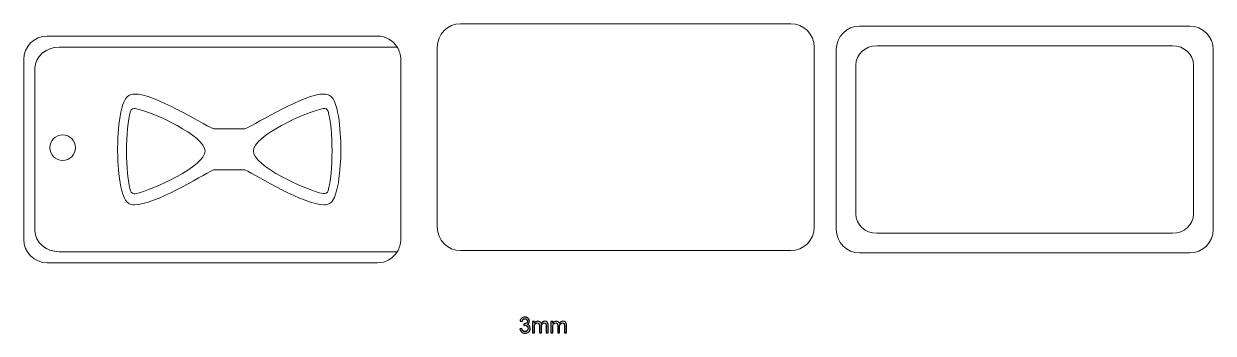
# Model space of a CAD drawing. Header units: centimetres. Extents: x -14.4 to 71.1, y -17.9 to 36.
# Drawn here: x 25.26 to 71.06, y -17.91 to -5.99 of the extents above; entities that cross this region are included whole.
import ezdxf

# ---------------------------------------------------------------- set-up
doc = ezdxf.new("R2010")
doc.units = ezdxf.units.CM
doc.header["$MEASUREMENT"] = 0
doc.layers.add('Layer 1', color=7, linetype='Continuous')

msp = doc.modelspace()

# ---------------------------------------------------------------- linework, layer by layer
at = {"layer": 'Layer 1', "color": 242, "lineweight": 9}
for points, knots in [([(42.0803, -5.99226), (42.0803, -5.99226), (54.79437, -5.99226), (54.79437, -5.99226), (54.79437, -5.99226), (55.29003, -5.99226), (55.69556, -6.39779), (55.69556, -6.89345), (55.69556, -6.89345), (55.69556, -6.89345), (55.69556, -13.82721), (55.69556, -13.82721), (55.69556, -13.82721), (55.69556, -14.32287), (55.29003, -14.7284), (54.79437, -14.7284), (54.79437, -14.7284), (54.79437, -14.7284), (42.0803, -14.7284), (42.0803, -14.7284), (42.0803, -14.7284), (41.58464, -14.7284), (41.17911, -14.32287), (41.17911, -13.82721), (41.17911, -13.82721), (41.17911, -13.82721), (41.17911, -6.89345), (41.17911, -6.89345), (41.17911, -6.89345), (41.17911, -6.39779), (41.58464, -5.99226), (42.0803, -5.99226)], [0, 0, 0, 0, 0.11111111, 0.11111111, 0.11111111, 0.11111111, 0.22222222, 0.22222222, 0.22222222, 0.22222222, 0.33333333, 0.33333333, 0.33333333, 0.33333333, 0.44444444, 0.44444444, 0.44444444, 0.44444444, 0.55555556, 0.55555556, 0.55555556, 0.55555556, 0.66666667, 0.66666667, 0.66666667, 0.66666667, 0.77777778, 0.77777778, 0.77777778, 0.77777778, 1, 1, 1, 1]), ([(57.44173, -6.08366), (57.44173, -6.08366), (70.1558, -6.08366), (70.1558, -6.08366), (70.1558, -6.08366), (70.65146, -6.08366), (71.05699, -6.4892), (71.05699, -6.98485), (71.05699, -6.98485), (71.05699, -6.98485), (71.05699, -13.91862), (71.05699, -13.91862), (71.05699, -13.91862), (71.05699, -14.41427), (70.65146, -14.81981), (70.1558, -14.81981), (70.1558, -14.81981), (70.1558, -14.81981), (57.44173, -14.81981), (57.44173, -14.81981), (57.44173, -14.81981), (56.94607, -14.81981), (56.54054, -14.41427), (56.54054, -13.91862), (56.54054, -13.91862), (56.54054, -13.91862), (56.54054, -6.98485), (56.54054, -6.98485), (56.54054, -6.98485), (56.54054, -6.4892), (56.94607, -6.08366), (57.44173, -6.08366)], [0, 0, 0, 0, 0.11111111, 0.11111111, 0.11111111, 0.11111111, 0.22222222, 0.22222222, 0.22222222, 0.22222222, 0.33333333, 0.33333333, 0.33333333, 0.33333333, 0.44444444, 0.44444444, 0.44444444, 0.44444444, 0.55555556, 0.55555556, 0.55555556, 0.55555556, 0.66666667, 0.66666667, 0.66666667, 0.66666667, 0.77777778, 0.77777778, 0.77777778, 0.77777778, 1, 1, 1, 1]), ([(26.161, -6.46409), (26.161, -6.46409), (38.87506, -6.46409), (38.87506, -6.46409), (38.87506, -6.46409), (39.19704, -6.46409), (39.48093, -6.63524), (39.64039, -6.89104), (39.64039, -6.89104), (39.64039, -6.89104), (26.62592, -6.89104), (26.62592, -6.89104), (26.62592, -6.89104), (26.11008, -6.89104), (25.68803, -7.25693), (25.68803, -7.70415), (25.68803, -7.70415), (25.68803, -7.70415), (25.68803, -13.96017), (25.68803, -13.96017), (25.68803, -13.96017), (25.68803, -14.40738), (26.11008, -14.77328), (26.62592, -14.77328), (26.62592, -14.77328), (26.62592, -14.77328), (39.64039, -14.77328), (39.64039, -14.77328), (39.64039, -14.77328), (39.48093, -15.02907), (39.19704, -15.20023), (38.87506, -15.20023), (38.87506, -15.20023), (38.87506, -15.20023), (26.161, -15.20023), (26.161, -15.20023), (26.161, -15.20023), (25.66533, -15.20023), (25.2598, -14.7947), (25.2598, -14.29904), (25.2598, -14.29904), (25.2598, -14.29904), (25.2598, -7.36528), (25.2598, -7.36528), (25.2598, -7.36528), (25.2598, -6.86962), (25.66533, -6.46409), (26.161, -6.46409)], [0, 0, 0, 0, 0.07692308, 0.07692308, 0.07692308, 0.07692308, 0.15384615, 0.15384615, 0.15384615, 0.15384615, 0.23076923, 0.23076923, 0.23076923, 0.23076923, 0.30769231, 0.30769231, 0.30769231, 0.30769231, 0.38461538, 0.38461538, 0.38461538, 0.38461538, 0.46153846, 0.46153846, 0.46153846, 0.46153846, 0.53846154, 0.53846154, 0.53846154, 0.53846154, 0.61538462, 0.61538462, 0.61538462, 0.61538462, 0.69230769, 0.69230769, 0.69230769, 0.69230769, 0.76923077, 0.76923077, 0.76923077, 0.76923077, 0.84615385, 0.84615385, 0.84615385, 0.84615385, 1, 1, 1, 1]), ([(58.10333, -6.83904), (58.10333, -6.83904), (69.4942, -6.83904), (69.4942, -6.83904), (69.4942, -6.83904), (69.93828, -6.83904), (70.3016, -7.17445), (70.3016, -7.58439), (70.3016, -7.58439), (70.3016, -7.58439), (70.3016, -13.31908), (70.3016, -13.31908), (70.3016, -13.31908), (70.3016, -13.72902), (69.93828, -14.06443), (69.4942, -14.06443), (69.4942, -14.06443), (69.4942, -14.06443), (58.10333, -14.06443), (58.10333, -14.06443), (58.10333, -14.06443), (57.65925, -14.06443), (57.29592, -13.72902), (57.29592, -13.31908), (57.29592, -13.31908), (57.29592, -13.31908), (57.29592, -7.58439), (57.29592, -7.58439), (57.29592, -7.58439), (57.29592, -7.17445), (57.65925, -6.83904), (58.10333, -6.83904)], [0, 0, 0, 0, 0.11111111, 0.11111111, 0.11111111, 0.11111111, 0.22222222, 0.22222222, 0.22222222, 0.22222222, 0.33333333, 0.33333333, 0.33333333, 0.33333333, 0.44444444, 0.44444444, 0.44444444, 0.44444444, 0.55555556, 0.55555556, 0.55555556, 0.55555556, 0.66666667, 0.66666667, 0.66666667, 0.66666667, 0.77777778, 0.77777778, 0.77777778, 0.77777778, 1, 1, 1, 1]), ([(39.63818, -6.89103), (39.72419, -7.02901), (39.77398, -7.19162), (39.77398, -7.36529), (39.77398, -7.36529), (39.77398, -7.36529), (39.77398, -14.29906), (39.77398, -14.29906), (39.77398, -14.29906), (39.77398, -14.47274), (39.72419, -14.63535), (39.63812, -14.7733), (39.63812, -14.7733), (39.63812, -14.7733), (26.62365, -14.7733), (26.62365, -14.7733), (26.62365, -14.7733), (26.1078, -14.7733), (25.68576, -14.4074), (25.68576, -13.96019), (25.68576, -13.96019), (25.68576, -13.96019), (25.68576, -7.70417), (25.68576, -7.70417), (25.68576, -7.70417), (25.68576, -7.25695), (26.1078, -6.89106), (26.62365, -6.89106), (26.62365, -6.89106), (26.62365, -6.89106), (39.63818, -6.89103), (39.63818, -6.89103)], [0, 0, 0, 0, 0.11111111, 0.11111111, 0.11111111, 0.11111111, 0.22222222, 0.22222222, 0.22222222, 0.22222222, 0.33333333, 0.33333333, 0.33333333, 0.33333333, 0.44444444, 0.44444444, 0.44444444, 0.44444444, 0.55555556, 0.55555556, 0.55555556, 0.55555556, 0.66666667, 0.66666667, 0.66666667, 0.66666667, 0.77777778, 0.77777778, 0.77777778, 0.77777778, 1, 1, 1, 1]), ([(26.26589, -10.76536), (26.26589, -11.03744), (26.48645, -11.258), (26.75852, -11.258), (26.75852, -11.258), (27.0306, -11.258), (27.25116, -11.03744), (27.25116, -10.76536), (27.25116, -10.76536), (27.25116, -10.49329), (27.0306, -10.27272), (26.75852, -10.27272), (26.75852, -10.27272), (26.48645, -10.27272), (26.26589, -10.49329), (26.26589, -10.76536)], [0, 0, 0, 0, 0.2, 0.2, 0.2, 0.2, 0.4, 0.4, 0.4, 0.4, 0.6, 0.6, 0.6, 0.6, 1, 1, 1, 1])]:
    msp.add_open_spline(points, degree=3, knots=knots, dxfattribs=at)
at = {"layer": 'Layer 1', "color": 142, "lineweight": 9}
for points, knots in [([(33.77406, -10.04443), (34.27596, -9.80825), (36.05684, -8.68898), (36.81369, -8.69849), (36.81369, -8.69849), (36.90407, -8.69909), (36.9647, -8.71276), (37.03672, -8.7531), (37.03672, -8.7531), (37.4224, -8.95477), (37.46833, -10.44087), (37.46833, -10.83558), (37.46833, -10.83558), (37.46833, -11.21923), (37.41908, -12.72509), (37.03672, -12.91123), (37.03672, -12.91123), (36.96474, -12.95156), (36.90408, -12.96524), (36.81369, -12.96584), (36.81369, -12.96584), (36.05681, -12.97534), (34.27596, -11.85608), (33.77406, -11.6199), (33.77406, -11.6199), (33.77406, -11.6199), (32.56771, -11.6199), (32.56771, -11.6199), (32.56771, -11.6199), (32.06581, -11.85608), (30.28495, -12.97534), (29.52808, -12.96584), (29.52808, -12.96584), (29.43768, -12.96524), (29.37703, -12.95156), (29.30504, -12.91123), (29.30504, -12.91123), (28.92269, -12.72509), (28.87344, -11.21923), (28.87344, -10.83558), (28.87344, -10.83558), (28.87344, -10.44087), (28.91937, -8.95477), (29.30504, -8.7531), (29.30504, -8.7531), (29.37707, -8.71276), (29.4377, -8.69909), (29.52808, -8.69849), (29.52808, -8.69849), (30.28493, -8.68898), (32.06581, -9.80825), (32.56771, -10.04443), (32.56771, -10.04443), (32.56771, -10.04443), (33.77406, -10.04443), (33.77406, -10.04443)], [0, 0, 0, 0, 0.06666667, 0.06666667, 0.06666667, 0.06666667, 0.13333333, 0.13333333, 0.13333333, 0.13333333, 0.2, 0.2, 0.2, 0.2, 0.26666667, 0.26666667, 0.26666667, 0.26666667, 0.33333333, 0.33333333, 0.33333333, 0.33333333, 0.4, 0.4, 0.4, 0.4, 0.46666667, 0.46666667, 0.46666667, 0.46666667, 0.53333333, 0.53333333, 0.53333333, 0.53333333, 0.6, 0.6, 0.6, 0.6, 0.66666667, 0.66666667, 0.66666667, 0.66666667, 0.73333333, 0.73333333, 0.73333333, 0.73333333, 0.8, 0.8, 0.8, 0.8, 0.86666667, 0.86666667, 0.86666667, 0.86666667, 1, 1, 1, 1]), ([(29.36934, -12.4285), (29.16516, -11.76755), (29.16306, -10.02009), (29.3699, -9.36199), (29.3699, -9.36199), (29.39429, -9.28445), (29.47251, -9.23834), (29.55217, -9.25453), (29.55217, -9.25453), (30.24771, -9.39595), (32.24512, -10.31856), (32.24512, -10.89561), (32.24512, -10.89561), (32.24512, -11.47128), (30.24716, -12.39508), (29.55189, -12.53668), (29.55189, -12.53668), (29.47197, -12.55294), (29.39344, -12.50643), (29.36934, -12.4285)], [0, 0, 0, 0, 0.16666667, 0.16666667, 0.16666667, 0.16666667, 0.33333333, 0.33333333, 0.33333333, 0.33333333, 0.5, 0.5, 0.5, 0.5, 0.66666667, 0.66666667, 0.66666667, 0.66666667, 1, 1, 1, 1]), ([(36.79301, -12.53484), (36.09683, -12.39361), (34.09969, -11.47034), (34.09969, -10.89369), (34.09969, -10.89369), (34.09969, -10.31763), (36.09789, -9.3945), (36.79253, -9.2527), (36.79253, -9.2527), (36.87221, -9.23644), (36.95054, -9.28256), (36.97493, -9.36014), (36.97493, -9.36014), (37.18176, -10.01832), (37.17964, -11.7658), (36.97544, -12.42666), (36.97544, -12.42666), (36.95134, -12.50454), (36.87291, -12.55104), (36.79301, -12.53484)], [0, 0, 0, 0, 0.16666667, 0.16666667, 0.16666667, 0.16666667, 0.33333333, 0.33333333, 0.33333333, 0.33333333, 0.5, 0.5, 0.5, 0.5, 0.66666667, 0.66666667, 0.66666667, 0.66666667, 1, 1, 1, 1])]:
    msp.add_open_spline(points, degree=3, knots=knots, dxfattribs=at)
at = {"layer": 'Layer 1', "color": 250}
for points, knots in [([(44.36099, -17.74154), (44.36099, -17.74154), (44.4355, -17.73138), (44.4355, -17.73138), (44.4355, -17.73138), (44.4441, -17.77372), (44.4585, -17.8042), (44.47896, -17.82282), (44.47896, -17.82282), (44.49942, -17.84145), (44.52454, -17.85076), (44.55431, -17.85076), (44.55431, -17.85076), (44.58959, -17.85076), (44.61937, -17.83863), (44.64335, -17.81436), (44.64335, -17.81436), (44.66734, -17.79009), (44.67934, -17.76003), (44.67934, -17.72419), (44.67934, -17.72419), (44.67934, -17.69004), (44.66819, -17.66181), (44.64575, -17.63952), (44.64575, -17.63952), (44.62346, -17.61736), (44.59509, -17.60622), (44.56052, -17.60622), (44.56052, -17.60622), (44.54641, -17.60622), (44.52891, -17.60904), (44.50789, -17.61454), (44.50789, -17.61454), (44.50789, -17.61454), (44.51621, -17.54935), (44.51621, -17.54935), (44.51621, -17.54935), (44.52115, -17.54991), (44.52524, -17.5502), (44.52821, -17.5502), (44.52821, -17.5502), (44.5601, -17.5502), (44.5886, -17.54187), (44.61414, -17.52536), (44.61414, -17.52536), (44.63954, -17.50885), (44.65224, -17.48345), (44.65224, -17.44916), (44.65224, -17.44916), (44.65224, -17.42192), (44.64293, -17.39935), (44.62445, -17.38143), (44.62445, -17.38143), (44.60596, -17.3635), (44.58211, -17.35461), (44.5529, -17.35461), (44.5529, -17.35461), (44.52383, -17.35461), (44.4997, -17.36379), (44.48037, -17.38213), (44.48037, -17.38213), (44.46104, -17.40048), (44.44862, -17.42799), (44.44312, -17.46468), (44.44312, -17.46468), (44.44312, -17.46468), (44.36861, -17.45113), (44.36861, -17.45113), (44.36861, -17.45113), (44.37778, -17.40118), (44.39838, -17.36238), (44.4307, -17.33486), (44.4307, -17.33486), (44.46287, -17.30734), (44.50309, -17.29365), (44.55107, -17.29365), (44.55107, -17.29365), (44.58409, -17.29365), (44.61457, -17.30071), (44.64237, -17.31496), (44.64237, -17.31496), (44.67031, -17.32907), (44.69161, -17.34841), (44.70629, -17.37282), (44.70629, -17.37282), (44.72111, -17.39737), (44.72844, -17.42334), (44.72844, -17.45085), (44.72844, -17.45085), (44.72844, -17.47696), (44.72139, -17.50067), (44.70742, -17.52211), (44.70742, -17.52211), (44.69331, -17.54356), (44.67242, -17.56064), (44.64491, -17.57334), (44.64491, -17.57334), (44.68075, -17.58152), (44.70855, -17.59874), (44.72844, -17.62484), (44.72844, -17.62484), (44.7482, -17.65081), (44.75808, -17.68355), (44.75808, -17.72263), (44.75808, -17.72263), (44.75808, -17.77555), (44.73875, -17.82057), (44.70022, -17.8574), (44.70022, -17.8574), (44.66156, -17.89423), (44.61273, -17.91257), (44.55375, -17.91257), (44.55375, -17.91257), (44.50055, -17.91257), (44.45638, -17.89662), (44.42124, -17.86487), (44.42124, -17.86487), (44.38597, -17.83312), (44.36593, -17.79206), (44.36099, -17.74154)], [0, 0, 0, 0, 0.03225806, 0.03225806, 0.03225806, 0.03225806, 0.06451613, 0.06451613, 0.06451613, 0.06451613, 0.09677419, 0.09677419, 0.09677419, 0.09677419, 0.12903226, 0.12903226, 0.12903226, 0.12903226, 0.16129032, 0.16129032, 0.16129032, 0.16129032, 0.19354839, 0.19354839, 0.19354839, 0.19354839, 0.22580645, 0.22580645, 0.22580645, 0.22580645, 0.25806452, 0.25806452, 0.25806452, 0.25806452, 0.29032258, 0.29032258, 0.29032258, 0.29032258, 0.32258065, 0.32258065, 0.32258065, 0.32258065, 0.35483871, 0.35483871, 0.35483871, 0.35483871, 0.38709677, 0.38709677, 0.38709677, 0.38709677, 0.41935484, 0.41935484, 0.41935484, 0.41935484, 0.4516129, 0.4516129, 0.4516129, 0.4516129, 0.48387097, 0.48387097, 0.48387097, 0.48387097, 0.51612903, 0.51612903, 0.51612903, 0.51612903, 0.5483871, 0.5483871, 0.5483871, 0.5483871, 0.58064516, 0.58064516, 0.58064516, 0.58064516, 0.61290323, 0.61290323, 0.61290323, 0.61290323, 0.64516129, 0.64516129, 0.64516129, 0.64516129, 0.67741935, 0.67741935, 0.67741935, 0.67741935, 0.70967742, 0.70967742, 0.70967742, 0.70967742, 0.74193548, 0.74193548, 0.74193548, 0.74193548, 0.77419355, 0.77419355, 0.77419355, 0.77419355, 0.80645161, 0.80645161, 0.80645161, 0.80645161, 0.83870968, 0.83870968, 0.83870968, 0.83870968, 0.87096774, 0.87096774, 0.87096774, 0.87096774, 0.90322581, 0.90322581, 0.90322581, 0.90322581, 0.93548387, 0.93548387, 0.93548387, 0.93548387, 1, 1, 1, 1]), ([(44.8522, -17.90241), (44.8522, -17.90241), (44.8522, -17.46299), (44.8522, -17.46299), (44.8522, -17.46299), (44.8522, -17.46299), (44.91909, -17.46299), (44.91909, -17.46299), (44.91909, -17.46299), (44.91909, -17.46299), (44.91909, -17.52508), (44.91909, -17.52508), (44.91909, -17.52508), (44.93277, -17.50363), (44.95112, -17.48627), (44.97398, -17.47329), (44.97398, -17.47329), (44.99684, -17.46017), (45.0228, -17.45367), (45.05201, -17.45367), (45.05201, -17.45367), (45.08447, -17.45367), (45.11114, -17.46045), (45.13188, -17.47385), (45.13188, -17.47385), (45.15263, -17.4874), (45.1673, -17.50617), (45.17577, -17.53044), (45.17577, -17.53044), (45.21076, -17.47922), (45.25606, -17.45367), (45.31194, -17.45367), (45.31194, -17.45367), (45.35569, -17.45367), (45.38941, -17.46567), (45.41284, -17.4898), (45.41284, -17.4898), (45.4364, -17.51393), (45.44826, -17.55104), (45.44826, -17.60114), (45.44826, -17.60114), (45.44826, -17.60114), (45.44826, -17.90241), (45.44826, -17.90241), (45.44826, -17.90241), (45.44826, -17.90241), (45.37375, -17.90241), (45.37375, -17.90241), (45.37375, -17.90241), (45.37375, -17.90241), (45.37375, -17.62583), (45.37375, -17.62583), (45.37375, -17.62583), (45.37375, -17.5962), (45.37121, -17.57475), (45.36641, -17.56163), (45.36641, -17.56163), (45.36161, -17.5485), (45.35286, -17.53806), (45.34002, -17.53002), (45.34002, -17.53002), (45.32732, -17.52197), (45.31237, -17.51802), (45.29529, -17.51802), (45.29529, -17.51802), (45.26425, -17.51802), (45.23856, -17.52832), (45.2181, -17.54878), (45.2181, -17.54878), (45.19764, -17.56939), (45.18748, -17.60227), (45.18748, -17.64742), (45.18748, -17.64742), (45.18748, -17.64742), (45.18748, -17.90241), (45.18748, -17.90241), (45.18748, -17.90241), (45.18748, -17.90241), (45.11297, -17.90241), (45.11297, -17.90241), (45.11297, -17.90241), (45.11297, -17.90241), (45.11297, -17.61722), (45.11297, -17.61722), (45.11297, -17.61722), (45.11297, -17.5842), (45.10691, -17.55937), (45.09477, -17.54286), (45.09477, -17.54286), (45.08264, -17.52635), (45.06274, -17.51802), (45.03522, -17.51802), (45.03522, -17.51802), (45.01434, -17.51802), (44.99501, -17.52353), (44.97723, -17.53453), (44.97723, -17.53453), (44.95945, -17.54554), (44.9466, -17.56163), (44.93856, -17.58293), (44.93856, -17.58293), (44.93066, -17.6041), (44.92671, -17.63472), (44.92671, -17.67466), (44.92671, -17.67466), (44.92671, -17.67466), (44.92671, -17.90241), (44.92671, -17.90241), (44.92671, -17.90241), (44.92671, -17.90241), (44.8522, -17.90241), (44.8522, -17.90241)], [0, 0, 0, 0, 0.03448276, 0.03448276, 0.03448276, 0.03448276, 0.06896552, 0.06896552, 0.06896552, 0.06896552, 0.10344828, 0.10344828, 0.10344828, 0.10344828, 0.13793103, 0.13793103, 0.13793103, 0.13793103, 0.17241379, 0.17241379, 0.17241379, 0.17241379, 0.20689655, 0.20689655, 0.20689655, 0.20689655, 0.24137931, 0.24137931, 0.24137931, 0.24137931, 0.27586207, 0.27586207, 0.27586207, 0.27586207, 0.31034483, 0.31034483, 0.31034483, 0.31034483, 0.34482759, 0.34482759, 0.34482759, 0.34482759, 0.37931034, 0.37931034, 0.37931034, 0.37931034, 0.4137931, 0.4137931, 0.4137931, 0.4137931, 0.44827586, 0.44827586, 0.44827586, 0.44827586, 0.48275862, 0.48275862, 0.48275862, 0.48275862, 0.51724138, 0.51724138, 0.51724138, 0.51724138, 0.55172414, 0.55172414, 0.55172414, 0.55172414, 0.5862069, 0.5862069, 0.5862069, 0.5862069, 0.62068966, 0.62068966, 0.62068966, 0.62068966, 0.65517241, 0.65517241, 0.65517241, 0.65517241, 0.68965517, 0.68965517, 0.68965517, 0.68965517, 0.72413793, 0.72413793, 0.72413793, 0.72413793, 0.75862069, 0.75862069, 0.75862069, 0.75862069, 0.79310345, 0.79310345, 0.79310345, 0.79310345, 0.82758621, 0.82758621, 0.82758621, 0.82758621, 0.86206897, 0.86206897, 0.86206897, 0.86206897, 0.89655172, 0.89655172, 0.89655172, 0.89655172, 0.93103448, 0.93103448, 0.93103448, 0.93103448, 1, 1, 1, 1]), ([(45.55748, -17.90241), (45.55748, -17.90241), (45.55748, -17.46299), (45.55748, -17.46299), (45.55748, -17.46299), (45.55748, -17.46299), (45.62437, -17.46299), (45.62437, -17.46299), (45.62437, -17.46299), (45.62437, -17.46299), (45.62437, -17.52508), (45.62437, -17.52508), (45.62437, -17.52508), (45.63805, -17.50363), (45.6564, -17.48627), (45.67926, -17.47329), (45.67926, -17.47329), (45.70212, -17.46017), (45.72808, -17.45367), (45.75729, -17.45367), (45.75729, -17.45367), (45.78975, -17.45367), (45.81642, -17.46045), (45.83716, -17.47385), (45.83716, -17.47385), (45.85791, -17.4874), (45.87258, -17.50617), (45.88105, -17.53044), (45.88105, -17.53044), (45.91604, -17.47922), (45.96134, -17.45367), (46.01722, -17.45367), (46.01722, -17.45367), (46.06097, -17.45367), (46.09469, -17.46567), (46.11812, -17.4898), (46.11812, -17.4898), (46.14168, -17.51393), (46.15354, -17.55104), (46.15354, -17.60114), (46.15354, -17.60114), (46.15354, -17.60114), (46.15354, -17.90241), (46.15354, -17.90241), (46.15354, -17.90241), (46.15354, -17.90241), (46.07903, -17.90241), (46.07903, -17.90241), (46.07903, -17.90241), (46.07903, -17.90241), (46.07903, -17.62583), (46.07903, -17.62583), (46.07903, -17.62583), (46.07903, -17.5962), (46.07649, -17.57475), (46.07169, -17.56163), (46.07169, -17.56163), (46.06689, -17.5485), (46.05814, -17.53806), (46.0453, -17.53002), (46.0453, -17.53002), (46.0326, -17.52197), (46.01765, -17.51802), (46.00057, -17.51802), (46.00057, -17.51802), (45.96953, -17.51802), (45.94384, -17.52832), (45.92338, -17.54878), (45.92338, -17.54878), (45.90292, -17.56939), (45.89276, -17.60227), (45.89276, -17.64742), (45.89276, -17.64742), (45.89276, -17.64742), (45.89276, -17.90241), (45.89276, -17.90241), (45.89276, -17.90241), (45.89276, -17.90241), (45.81825, -17.90241), (45.81825, -17.90241), (45.81825, -17.90241), (45.81825, -17.90241), (45.81825, -17.61722), (45.81825, -17.61722), (45.81825, -17.61722), (45.81825, -17.5842), (45.81219, -17.55937), (45.80005, -17.54286), (45.80005, -17.54286), (45.78792, -17.52635), (45.76802, -17.51802), (45.7405, -17.51802), (45.7405, -17.51802), (45.71962, -17.51802), (45.70029, -17.52353), (45.68251, -17.53453), (45.68251, -17.53453), (45.66473, -17.54554), (45.65188, -17.56163), (45.64384, -17.58293), (45.64384, -17.58293), (45.63594, -17.6041), (45.63199, -17.63472), (45.63199, -17.67466), (45.63199, -17.67466), (45.63199, -17.67466), (45.63199, -17.90241), (45.63199, -17.90241), (45.63199, -17.90241), (45.63199, -17.90241), (45.55748, -17.90241), (45.55748, -17.90241)], [0, 0, 0, 0, 0.03448276, 0.03448276, 0.03448276, 0.03448276, 0.06896552, 0.06896552, 0.06896552, 0.06896552, 0.10344828, 0.10344828, 0.10344828, 0.10344828, 0.13793103, 0.13793103, 0.13793103, 0.13793103, 0.17241379, 0.17241379, 0.17241379, 0.17241379, 0.20689655, 0.20689655, 0.20689655, 0.20689655, 0.24137931, 0.24137931, 0.24137931, 0.24137931, 0.27586207, 0.27586207, 0.27586207, 0.27586207, 0.31034483, 0.31034483, 0.31034483, 0.31034483, 0.34482759, 0.34482759, 0.34482759, 0.34482759, 0.37931034, 0.37931034, 0.37931034, 0.37931034, 0.4137931, 0.4137931, 0.4137931, 0.4137931, 0.44827586, 0.44827586, 0.44827586, 0.44827586, 0.48275862, 0.48275862, 0.48275862, 0.48275862, 0.51724138, 0.51724138, 0.51724138, 0.51724138, 0.55172414, 0.55172414, 0.55172414, 0.55172414, 0.5862069, 0.5862069, 0.5862069, 0.5862069, 0.62068966, 0.62068966, 0.62068966, 0.62068966, 0.65517241, 0.65517241, 0.65517241, 0.65517241, 0.68965517, 0.68965517, 0.68965517, 0.68965517, 0.72413793, 0.72413793, 0.72413793, 0.72413793, 0.75862069, 0.75862069, 0.75862069, 0.75862069, 0.79310345, 0.79310345, 0.79310345, 0.79310345, 0.82758621, 0.82758621, 0.82758621, 0.82758621, 0.86206897, 0.86206897, 0.86206897, 0.86206897, 0.89655172, 0.89655172, 0.89655172, 0.89655172, 0.93103448, 0.93103448, 0.93103448, 0.93103448, 1, 1, 1, 1])]:
    msp.add_open_spline(points, degree=3, knots=knots, dxfattribs=at)

doc.saveas('drawing.dxf')
